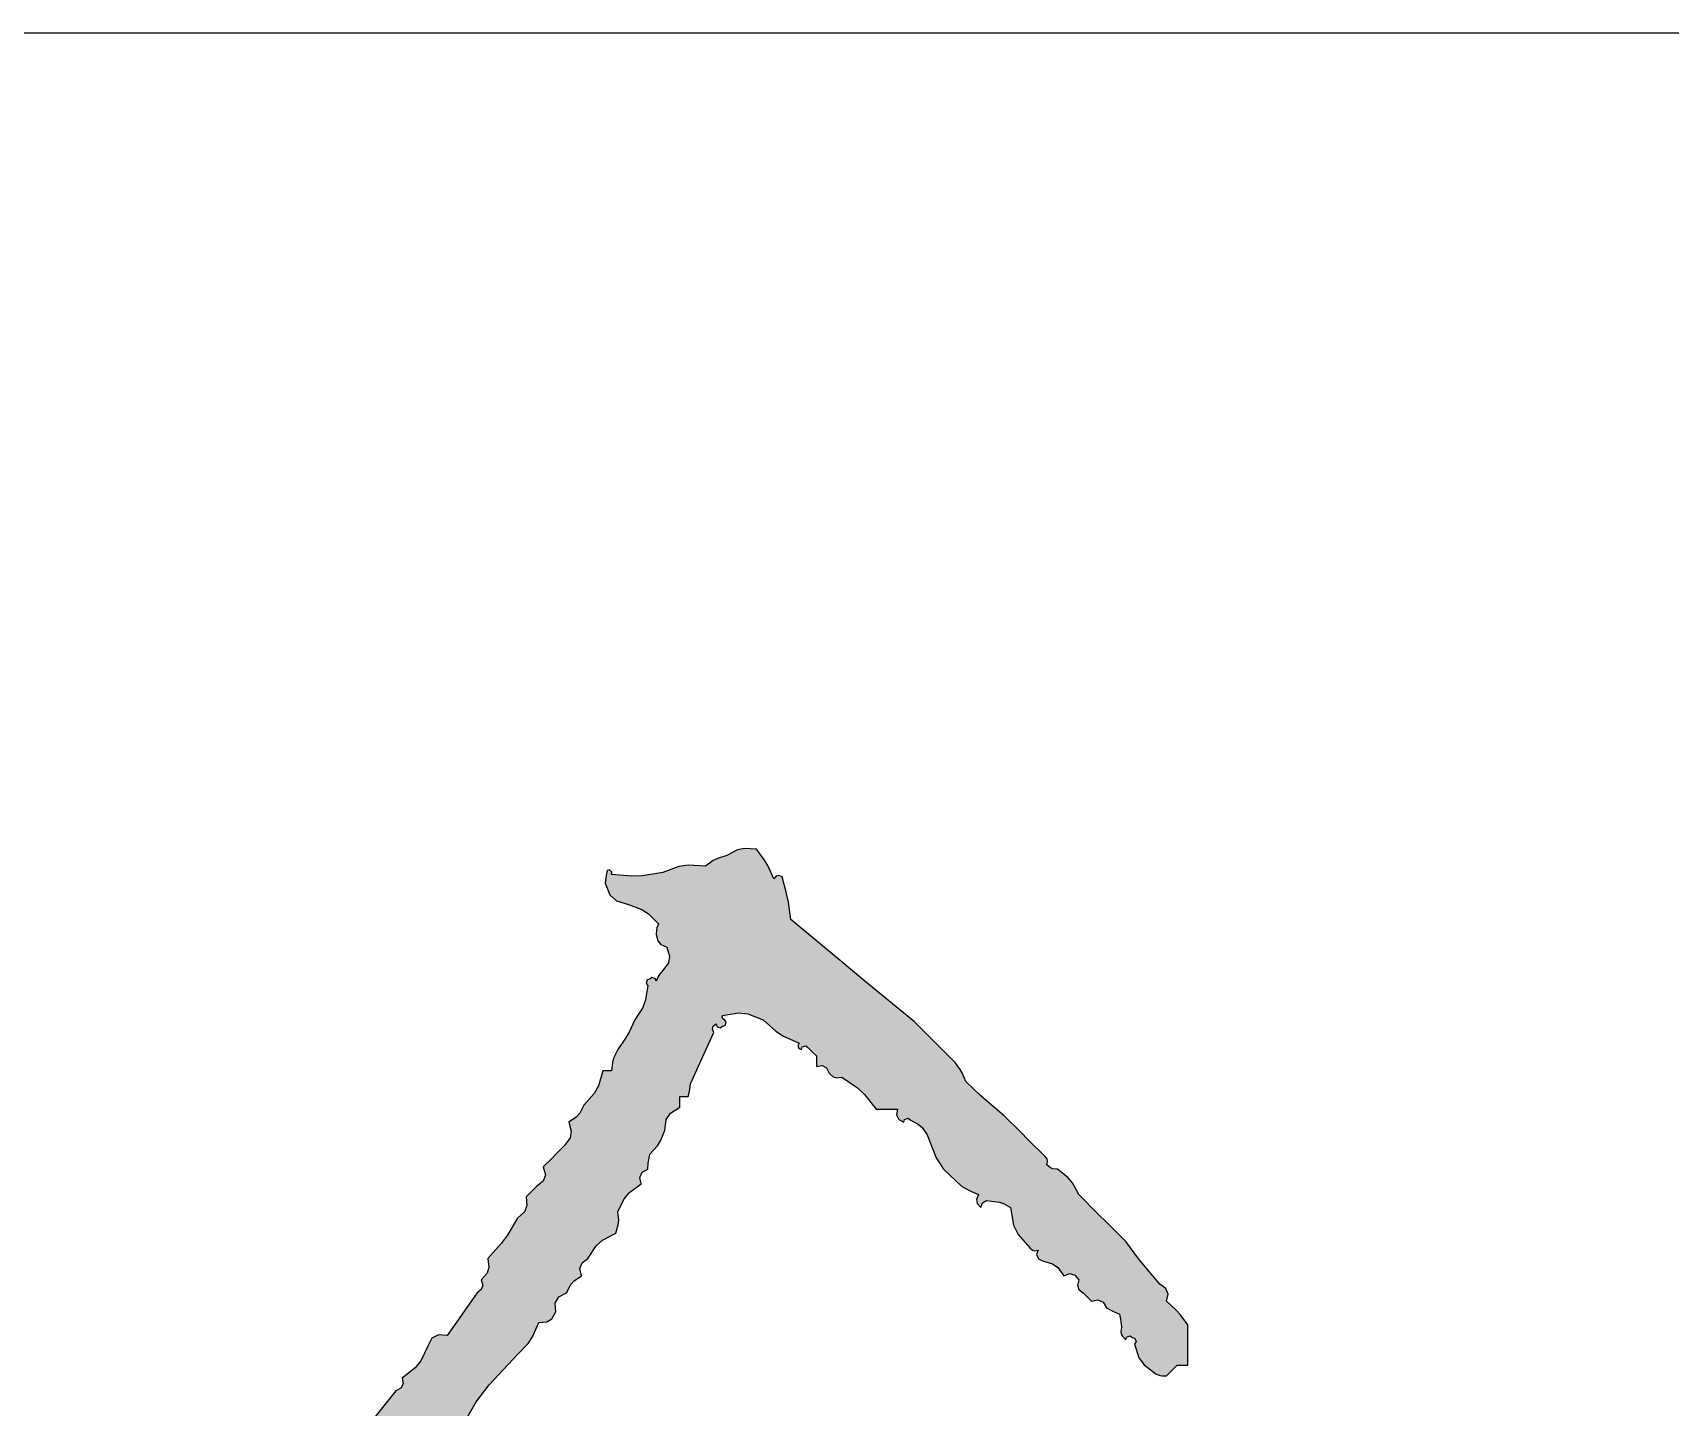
# Model space of a CAD drawing. Extents: x 43627 to 1359545, y -692302 to -50983.
# Drawn here: x 827402.5 to 827802.2, y -690637.2 to -690301.5 of the extents above; entities that cross this region are included whole.
import ezdxf
from ezdxf.enums import TextEntityAlignment as Align

# ---------------------------------------------------------------- set-up
doc = ezdxf.new("R2010")
doc.units = 0
doc.header["$LTSCALE"] = 1000
doc.header["$MEASUREMENT"] = 0
for name, color, linetype in [('_签字', 2, 'Continuous'), ('图签目录', 255, 'Continuous'), ('标准图签', 7, 'Continuous')]:
    doc.layers.add(name, color=color, linetype=linetype)
doc.styles.get("Standard").update_dxf_attribs({"font": 'gbenor.shx', "bigfont": 'gbcbig.shx'})
doc.styles.add('宋体', font='宋体.ttf', dxfattribs={"width": 0.8})

# ---------------------------------------------------------------- blocks, each defined once
blk = doc.blocks.new('A2图框参照（不打印）$0$A$C2DCB53A9')
blk.add_hatch(color=256).paths.add_polyline_path([(12.5652, 8.2019), (12.5575, 8.258), (12.5519, 8.286), (12.5374, 8.3408), (12.5266, 8.3447), (12.5172, 8.3424), (12.5096, 8.3338), (12.4915, 8.3749), (12.4802, 8.3947), (12.454, 8.4311), (12.4143, 8.4329), (12.3923, 8.4282), (12.3568, 8.4102), (12.3272, 8.4006), (12.3127, 8.3934), (12.2873, 8.3755), (12.2312, 8.3789), (12.201, 8.3743), (12.1484, 8.3547), (12.0825, 8.3438), (12.0482, 8.3424), (11.9817, 8.3477), (11.983, 8.3555), (11.9755, 8.3629), (11.9678, 8.3616), (11.9643, 8.3451), (11.9629, 8.3367), (11.9609, 8.32), (11.9768, 8.2819), (11.9978, 8.2628), (12.0373, 8.2505), (12.0805, 8.2342), (12.1017, 8.2206), (12.1345, 8.188), (12.1295, 8.1747), (12.128, 8.1674), (12.1276, 8.1532), (12.1327, 8.1322), (12.1425, 8.1204), (12.1623, 8.1116), (12.1707, 8.0817), (12.1668, 8.0602), (12.1484, 8.0352), (12.1377, 8.023), (12.1333, 8.0156), (12.1276, 8.0004), (12.1254, 8.0089), (12.1136, 8.0129), (12.1067, 8.0074), (12.0982, 8.0052), (12.0943, 7.9934), (12.0998, 7.9865), (12.0927, 7.9396), (12.0836, 7.9155), (12.0581, 7.8754), (12.0389, 7.8349), (12.0276, 7.8153), (12.0025, 7.7782), (11.9897, 7.7521), (11.9853, 7.7375), (11.9817, 7.7087), (11.9706, 7.7087), (11.965, 7.7087), (11.9539, 7.7087), (11.9394, 7.6598), (11.9257, 7.6353), (11.8914, 7.5976), (11.8782, 7.5711), (11.8672, 7.5585), (11.8428, 7.542), (11.8509, 7.512), (11.847, 7.4908), (11.8289, 7.4656), (11.8011, 7.4378), (11.7872, 7.4239), (11.7594, 7.3961), (11.7667, 7.3708), (11.7596, 7.3495), (11.7386, 7.3336), (11.7247, 7.3197), (11.7177, 7.3128), (11.7038, 7.2989), (11.7059, 7.269), (11.6982, 7.2496), (11.6761, 7.2294), (11.6421, 7.1733), (11.6223, 7.1465), (11.5788, 7.0975), (11.5828, 7.0687), (11.5771, 7.0498), (11.558, 7.028), (11.5628, 7.0111), (11.5581, 6.9969), (11.5441, 6.9863), (11.5052, 6.9307), (11.4857, 6.903), (11.4468, 6.8474), (11.4183, 6.8497), (11.3974, 6.8381), (11.3843, 6.8127), (11.3612, 6.7646), (11.3428, 6.7416), (11.301, 6.7085), (11.3042, 6.6901), (11.2967, 6.6753), (11.2801, 6.6668), (11.1933, 6.559), (11.1502, 6.5049), (11.0648, 6.3959), (11.0639, 6.381), (11.0605, 6.3726), (11.0509, 6.3612), (11.0398, 6.3612), (11.0343, 6.3612), (11.0231, 6.3612), (11.0134, 6.341), (11.0118, 6.3276), (11.0162, 6.3056), (11.0031, 6.2787), (10.9974, 6.2647), (10.9884, 6.2361), (10.9748, 6.1805), (10.9679, 6.1527), (10.9537, 6.0972), (10.9307, 6.103), (10.9116, 6.0959), (10.8981, 6.0764), (10.8703, 6.0486), (10.8564, 6.0347), (10.8286, 6.0069), (10.8359, 5.9816), (10.8288, 5.9603), (10.8078, 5.9444), (10.7977, 5.9252), (10.7901, 5.9162), (10.7731, 5.9027), (10.7793, 5.8779), (10.7754, 5.8601), (10.7592, 5.8402), (10.7419, 5.8116), (10.73, 5.7983), (10.7036, 5.7777), (10.7036, 5.7666), (10.7036, 5.761), (10.7036, 5.7499), (10.6925, 5.7499), (10.687, 5.7499), (10.6758, 5.7499), (10.6762, 5.7068), (10.6698, 5.683), (10.6481, 5.6457), (10.6406, 5.6296), (10.6344, 5.6219), (10.6203, 5.611), (10.6266, 5.5772), (10.6209, 5.5545), (10.5994, 5.5276), (10.5876, 5.5094), (10.5805, 5.5009), (10.5647, 5.486), (10.571, 5.4522), (10.5654, 5.4294), (10.5439, 5.4026), (10.5392, 5.3719), (10.5309, 5.3553), (10.5091, 5.3332), (10.5117, 5.2884), (10.5087, 5.2647), (10.4952, 5.222), (10.4841, 5.2165), (10.4786, 5.2137), (10.4675, 5.2081), (10.4525, 5.1385), (10.4395, 5.1037), (10.4049, 5.0414), (10.4027, 5.0064), (10.3964, 4.9875), (10.3772, 4.9581), (10.3688, 4.9497), (10.3647, 4.9456), (10.3563, 4.9372), (10.3579, 4.8955), (10.3565, 4.8742), (10.3494, 4.833), (10.3438, 4.8108), (10.341, 4.7997), (10.3355, 4.7775), (10.3452, 4.7637), (10.3422, 4.7457), (10.3285, 4.7358), (10.3062, 4.7373), (10.295, 4.7387), (10.273, 4.7427), (10.2452, 4.715), (10.2313, 4.7011), (10.2035, 4.6733), (10.2016, 4.6417), (10.2067, 4.6232), (10.2243, 4.5969), (10.2456, 4.5826), (10.2556, 4.5741), (10.273, 4.5552), (10.3341, 4.5552), (10.3647, 4.5552), (10.4258, 4.5552), (10.4543, 4.5765), (10.4668, 4.5922), (10.4813, 4.6247), (10.491, 4.6309), (10.4938, 4.6424), (10.4883, 4.6524), (10.493, 4.7085), (10.5041, 4.7387), (10.5369, 4.7844), (10.5708, 4.8409), (10.5862, 4.8703), (10.6133, 4.9303), (10.6167, 4.9706), (10.6226, 4.9915), (10.6411, 5.0275), (10.6689, 5.0664), (10.6828, 5.0859), (10.7106, 5.1248), (10.6977, 5.1188), (10.6854, 5.1213), (10.6758, 5.1317), (10.7022, 5.1494), (10.7138, 5.1644), (10.7245, 5.1942), (10.7435, 5.2926), (10.7609, 5.3419), (10.8078, 5.4304), (10.8488, 5.4536), (10.8679, 5.4727), (10.8912, 5.5138), (10.9329, 5.6059), (10.9511, 5.6534), (10.9815, 5.7499), (10.9998, 5.7467), (11.0147, 5.7542), (11.0231, 5.7708), (11.0146, 5.7729), (11.0107, 5.7848), (11.0162, 5.7916), (11.0354, 5.8286), (11.0486, 5.8461), (11.0787, 5.875), (11.0778, 5.9039), (11.0828, 5.9207), (11.0995, 5.9444), (11.1117, 5.947), (11.1187, 5.9609), (11.1134, 5.9722), (11.1125, 5.9978), (11.1369, 6.0187), (11.1621, 6.0139), (11.1588, 6.0503), (11.1619, 6.0704), (11.176, 6.1042), (11.1987, 6.1294), (11.214, 6.1401), (11.2454, 6.1528), (11.2478, 6.1789), (11.2577, 6.1948), (11.2801, 6.2084), (11.2885, 6.2084), (11.2926, 6.2084), (11.301, 6.2084), (11.3192, 6.2847), (11.3353, 6.3228), (11.3774, 6.389), (11.3951, 6.4083), (11.4025, 6.4202), (11.4121, 6.4445), (11.4382, 6.4469), (11.4541, 6.4568), (11.4677, 6.4793), (11.4727, 6.4925), (11.4742, 6.4998), (11.4746, 6.514), (11.5418, 6.6311), (11.5832, 6.6868), (11.6761, 6.7849), (11.7103, 6.8214), (11.725, 6.8434), (11.7455, 6.8891), (11.7716, 6.8914), (11.7875, 6.9014), (11.8011, 6.9238), (11.7988, 6.9523), (11.8104, 6.9732), (11.8358, 6.9863), (11.849, 7.0128), (11.86, 7.0253), (11.8844, 7.0419), (11.8786, 7.0649), (11.8858, 7.0839), (11.9053, 7.0975), (11.9318, 7.1388), (11.9522, 7.1577), (11.9956, 7.1808), (12.0037, 7.2075), (12.0052, 7.2225), (12.0025, 7.2503), (12.0235, 7.2927), (12.0406, 7.3128), (12.0789, 7.3406), (12.0741, 7.3612), (12.0815, 7.3785), (12.0998, 7.3892), (12.1014, 7.4088), (12.1028, 7.4186), (12.1067, 7.4378), (12.1314, 7.4644), (12.1417, 7.4806), (12.1553, 7.5142), (12.1598, 7.5502), (12.1733, 7.5713), (12.204, 7.5906), (12.204, 7.6045), (12.204, 7.6115), (12.204, 7.6253), (12.2151, 7.6253), (12.2206, 7.6253), (12.2317, 7.6253), (12.2353, 7.6419), (12.2367, 7.6502), (12.2387, 7.667), (12.2693, 7.7337), (12.2846, 7.767), (12.3151, 7.8337), (12.3107, 7.8443), (12.3132, 7.8542), (12.322, 7.8615), (12.3242, 7.853), (12.336, 7.8491), (12.3429, 7.8546), (12.3514, 7.8567), (12.3553, 7.8686), (12.3498, 7.8754), (12.3444, 7.8784), (12.342, 7.8831), (12.3429, 7.8893), (12.3952, 7.8982), (12.4255, 7.895), (12.4749, 7.8754), (12.517, 7.8381), (12.5417, 7.8222), (12.5929, 7.799), (12.5881, 7.7916), (12.5916, 7.7812), (12.5999, 7.7782), (12.6021, 7.7867), (12.6139, 7.7906), (12.6207, 7.7851), (12.6318, 7.774), (12.6374, 7.7684), (12.6485, 7.7573), (12.6485, 7.7434), (12.6485, 7.7365), (12.6485, 7.7226), (12.6669, 7.7258), (12.6817, 7.7184), (12.6902, 7.7018), (12.7028, 7.6895), (12.7144, 7.6856), (12.7319, 7.6879), (12.782, 7.6532), (12.8052, 7.6315), (12.843, 7.5837), (12.8708, 7.5837), (12.8847, 7.5837), (12.9125, 7.5837), (12.9093, 7.5653), (12.9167, 7.5505), (12.9333, 7.542), (12.9355, 7.5505), (12.9473, 7.5545), (12.9541, 7.5489), (12.9803, 7.5353), (12.9927, 7.5245), (13.0097, 7.5003), (13.0383, 7.4255), (13.0627, 7.3888), (13.1208, 7.3336), (13.1426, 7.3216), (13.1537, 7.316), (13.1764, 7.3058), (13.1695, 7.2904), (13.1718, 7.2765), (13.1834, 7.2642), (13.1896, 7.2791), (13.202, 7.2865), (13.2181, 7.285), (13.2442, 7.2817), (13.2577, 7.2772), (13.2806, 7.2642), (13.2906, 7.2066), (13.3049, 7.1764), (13.3431, 7.1322), (13.3517, 7.1246), (13.3597, 7.1226), (13.3709, 7.1252), (13.3654, 7.1113), (13.3712, 7.0968), (13.3848, 7.0905), (13.4173, 7.0808), (13.434, 7.0691), (13.4542, 7.0419), (13.4733, 7.0486), (13.4902, 7.0438), (13.5029, 7.028), (13.498, 7.0111), (13.5028, 6.9969), (13.5168, 6.9863), (13.5279, 6.9752), (13.5334, 6.9696), (13.5445, 6.9585), (13.5651, 6.9634), (13.5825, 6.9559), (13.5932, 6.9377), (13.6093, 6.9284), (13.6177, 6.9242), (13.6348, 6.9169), (13.6384, 6.9003), (13.6398, 6.892), (13.6418, 6.8752), (13.6396, 6.8577), (13.6435, 6.8461), (13.6557, 6.8335), (13.6578, 6.842), (13.6697, 6.846), (13.6765, 6.8404), (13.685, 6.8383), (13.689, 6.8265), (13.6835, 6.8196), (13.6985, 6.7742), (13.7149, 6.7513), (13.7529, 6.7224), (13.7662, 6.7173), (13.7735, 6.7159), (13.7877, 6.7154), (13.8015, 6.7293), (13.8085, 6.7363), (13.8224, 6.7501), (13.8363, 6.7501), (13.8432, 6.7501), (13.8571, 6.7501), (13.8571, 6.8029), (13.8571, 6.8293), (13.8571, 6.8821), (13.8326, 6.9154), (13.8184, 6.931), (13.7877, 6.9585), (13.7935, 6.9816), (13.7863, 7.0006), (13.7668, 7.0141), (13.7206, 7.0682), (13.6983, 7.096), (13.6557, 7.153), (13.5946, 7.2141), (13.564, 7.2447), (13.5029, 7.3058), (13.4821, 7.3439), (13.4671, 7.3619), (13.4334, 7.3892), (13.4185, 7.3901), (13.4102, 7.3935), (13.3987, 7.4031), (13.4013, 7.4142), (13.3993, 7.4223), (13.3917, 7.4309), (13.3389, 7.4836), (13.3125, 7.51), (13.2598, 7.5628), (13.2084, 7.6057), (13.1833, 7.6279), (13.1347, 7.674), (13.1239, 7.7004), (13.1167, 7.7133), (13.1, 7.7365), (13.0472, 7.7893), (13.0208, 7.8157), (12.968, 7.8685), (12.8064, 8.0013), (12.7258, 8.0679)])
for p, q in [((12.3923, 8.4282), (12.3568, 8.4102)), ((12.4143, 8.4329), (12.3923, 8.4282)), ((12.454, 8.4311), (12.4143, 8.4329)), ((12.4802, 8.3947), (12.454, 8.4311)), ((12.201, 8.3743), (12.1484, 8.3547)), ((12.2312, 8.3789), (12.201, 8.3743)), ((12.2873, 8.3755), (12.2312, 8.3789)), ((12.3127, 8.3934), (12.2873, 8.3755)), ((12.3272, 8.4006), (12.3127, 8.3934)), ((12.3568, 8.4102), (12.3272, 8.4006)), ((12.4915, 8.3749), (12.4802, 8.3947)), ((12.5096, 8.3338), (12.4915, 8.3749)), ((11.9629, 8.3367), (11.9609, 8.32)), ((11.9609, 8.32), (11.9768, 8.2819)), ((11.9643, 8.3451), (11.9629, 8.3367)), ((11.9678, 8.3616), (11.9643, 8.3451)), ((11.9755, 8.3629), (11.9678, 8.3616)), ((11.983, 8.3555), (11.9755, 8.3629)), ((11.9817, 8.3477), (11.983, 8.3555)), ((12.0482, 8.3424), (11.9817, 8.3477)), ((12.0825, 8.3438), (12.0482, 8.3424)), ((12.1484, 8.3547), (12.0825, 8.3438)), ((12.5172, 8.3424), (12.5096, 8.3338)), ((12.5266, 8.3447), (12.5172, 8.3424)), ((12.5374, 8.3408), (12.5266, 8.3447)), ((12.5519, 8.286), (12.5374, 8.3408)), ((11.9768, 8.2819), (11.9978, 8.2628)), ((11.9978, 8.2628), (12.0373, 8.2505)), ((12.5575, 8.258), (12.5519, 8.286)), ((12.0373, 8.2505), (12.0805, 8.2342)), ((12.0805, 8.2342), (12.1017, 8.2206)), ((12.1017, 8.2206), (12.1345, 8.188)), ((12.5652, 8.2019), (12.5575, 8.258)), ((12.128, 8.1674), (12.1276, 8.1532)), ((12.1295, 8.1747), (12.128, 8.1674)), ((12.1345, 8.188), (12.1295, 8.1747)), ((12.7258, 8.0679), (12.5652, 8.2019)), ((12.1276, 8.1532), (12.1327, 8.1322)), ((12.1327, 8.1322), (12.1425, 8.1204)), ((12.1425, 8.1204), (12.1623, 8.1116)), ((12.1623, 8.1116), (12.1707, 8.0817)), ((12.1668, 8.0602), (12.1484, 8.0352)), ((12.1707, 8.0817), (12.1668, 8.0602)), ((12.8064, 8.0013), (12.7258, 8.0679)), ((12.0982, 8.0052), (12.0943, 7.9934)), ((12.1067, 8.0074), (12.0982, 8.0052)), ((12.1136, 8.0129), (12.1067, 8.0074)), ((12.1254, 8.0089), (12.1136, 8.0129)), ((12.1276, 8.0004), (12.1254, 8.0089)), ((12.1333, 8.0156), (12.1276, 8.0004)), ((12.1377, 8.023), (12.1333, 8.0156)), ((12.1484, 8.0352), (12.1377, 8.023)), ((12.968, 7.8685), (12.8064, 8.0013)), ((12.0998, 7.9865), (12.0927, 7.9396)), ((12.0943, 7.9934), (12.0998, 7.9865)), ((12.0836, 7.9155), (12.0581, 7.8754)), ((12.0927, 7.9396), (12.0836, 7.9155)), ((12.342, 7.8831), (12.3429, 7.8893)), ((12.3429, 7.8893), (12.3952, 7.8982)), ((12.3952, 7.8982), (12.4255, 7.895)), ((12.4255, 7.895), (12.4749, 7.8754)), ((12.0389, 7.8349), (12.0276, 7.8153)), ((12.0581, 7.8754), (12.0389, 7.8349)), ((12.3107, 7.8443), (12.3132, 7.8542)), ((12.3151, 7.8337), (12.3107, 7.8443)), ((12.3132, 7.8542), (12.322, 7.8615)), ((12.322, 7.8615), (12.3242, 7.853)), ((12.3242, 7.853), (12.336, 7.8491)), ((12.336, 7.8491), (12.3429, 7.8546)), ((12.3444, 7.8784), (12.342, 7.8831)), ((12.3429, 7.8546), (12.3514, 7.8567)), ((12.3498, 7.8754), (12.3444, 7.8784)), ((12.3553, 7.8686), (12.3498, 7.8754)), ((12.3514, 7.8567), (12.3553, 7.8686)), ((12.4749, 7.8754), (12.517, 7.8381)), ((12.517, 7.8381), (12.5417, 7.8222)), ((13.0208, 7.8157), (12.968, 7.8685)), ((12.0276, 7.8153), (12.0025, 7.7782)), ((12.2846, 7.767), (12.3151, 7.8337)), ((12.5417, 7.8222), (12.5929, 7.799)), ((12.5929, 7.799), (12.5881, 7.7916)), ((12.5881, 7.7916), (12.5916, 7.7812)), ((12.5916, 7.7812), (12.5999, 7.7782)), ((12.5999, 7.7782), (12.6021, 7.7867)), ((12.6021, 7.7867), (12.6139, 7.7906)), ((12.6139, 7.7906), (12.6207, 7.7851)), ((12.6207, 7.7851), (12.6318, 7.774)), ((13.0472, 7.7893), (13.0208, 7.8157)), ((13.1, 7.7365), (13.0472, 7.7893)), ((11.9853, 7.7375), (11.9817, 7.7087)), ((11.9897, 7.7521), (11.9853, 7.7375)), ((12.0025, 7.7782), (11.9897, 7.7521)), ((12.2387, 7.667), (12.2693, 7.7337)), ((12.2693, 7.7337), (12.2846, 7.767)), ((12.6318, 7.774), (12.6374, 7.7684)), ((12.6374, 7.7684), (12.6485, 7.7573)), ((12.6485, 7.7573), (12.6485, 7.7434)), ((12.6485, 7.7434), (12.6485, 7.7365)), ((12.6485, 7.7365), (12.6485, 7.7226)), ((13.1167, 7.7133), (13.1, 7.7365)), ((11.9539, 7.7087), (11.9394, 7.6598)), ((11.965, 7.7087), (11.9539, 7.7087)), ((11.9706, 7.7087), (11.965, 7.7087)), ((11.9817, 7.7087), (11.9706, 7.7087)), ((12.6485, 7.7226), (12.6669, 7.7258)), ((12.6669, 7.7258), (12.6817, 7.7184)), ((12.6817, 7.7184), (12.6902, 7.7018)), ((12.6902, 7.7018), (12.7028, 7.6895)), ((12.7028, 7.6895), (12.7144, 7.6856)), ((12.7144, 7.6856), (12.7319, 7.6879)), ((12.7319, 7.6879), (12.782, 7.6532)), ((13.1239, 7.7004), (13.1167, 7.7133)), ((13.1347, 7.674), (13.1239, 7.7004)), ((11.9257, 7.6353), (11.8914, 7.5976)), ((11.9394, 7.6598), (11.9257, 7.6353)), ((12.204, 7.6115), (12.204, 7.6253)), ((12.204, 7.6253), (12.2151, 7.6253)), ((12.2151, 7.6253), (12.2206, 7.6253)), ((12.2206, 7.6253), (12.2317, 7.6253)), ((12.2317, 7.6253), (12.2353, 7.6419)), ((12.2353, 7.6419), (12.2367, 7.6502)), ((12.2367, 7.6502), (12.2387, 7.667)), ((12.782, 7.6532), (12.8052, 7.6315)), ((12.8052, 7.6315), (12.843, 7.5837)), ((13.1833, 7.6279), (13.1347, 7.674)), ((13.2084, 7.6057), (13.1833, 7.6279)), ((11.8782, 7.5711), (11.8672, 7.5585)), ((11.8914, 7.5976), (11.8782, 7.5711)), ((12.1598, 7.5502), (12.1733, 7.5713)), ((12.1733, 7.5713), (12.204, 7.5906)), ((12.204, 7.6045), (12.204, 7.6115)), ((12.204, 7.5906), (12.204, 7.6045)), ((12.843, 7.5837), (12.8708, 7.5837)), ((12.8708, 7.5837), (12.8847, 7.5837)), ((12.8847, 7.5837), (12.9125, 7.5837)), ((12.9125, 7.5837), (12.9093, 7.5653)), ((13.2598, 7.5628), (13.2084, 7.6057)), ((11.8672, 7.5585), (11.8428, 7.542)), ((11.8428, 7.542), (11.8509, 7.512)), ((12.1553, 7.5142), (12.1598, 7.5502)), ((12.9093, 7.5653), (12.9167, 7.5505)), ((12.9167, 7.5505), (12.9333, 7.542)), ((12.9333, 7.542), (12.9355, 7.5505)), ((12.9355, 7.5505), (12.9473, 7.5545)), ((12.9473, 7.5545), (12.9541, 7.5489)), ((12.9541, 7.5489), (12.9803, 7.5353)), ((12.9803, 7.5353), (12.9927, 7.5245)), ((12.9927, 7.5245), (13.0097, 7.5003)), ((13.3125, 7.51), (13.2598, 7.5628)), ((11.8289, 7.4656), (11.8011, 7.4378)), ((11.847, 7.4908), (11.8289, 7.4656)), ((11.8509, 7.512), (11.847, 7.4908)), ((12.1067, 7.4378), (12.1314, 7.4644)), ((12.1314, 7.4644), (12.1417, 7.4806)), ((12.1417, 7.4806), (12.1553, 7.5142)), ((13.0097, 7.5003), (13.0383, 7.4255)), ((13.3389, 7.4836), (13.3125, 7.51)), ((13.3917, 7.4309), (13.3389, 7.4836)), ((11.7872, 7.4239), (11.7594, 7.3961)), ((11.8011, 7.4378), (11.7872, 7.4239)), ((12.0998, 7.3892), (12.1014, 7.4088)), ((12.1014, 7.4088), (12.1028, 7.4186)), ((12.1028, 7.4186), (12.1067, 7.4378)), ((13.0383, 7.4255), (13.0627, 7.3888)), ((13.3993, 7.4223), (13.3917, 7.4309)), ((13.3987, 7.4031), (13.4013, 7.4142)), ((13.4013, 7.4142), (13.3993, 7.4223)), ((11.7594, 7.3961), (11.7667, 7.3708)), ((11.7667, 7.3708), (11.7596, 7.3495)), ((12.0741, 7.3612), (12.0815, 7.3785)), ((12.0789, 7.3406), (12.0741, 7.3612)), ((12.0815, 7.3785), (12.0998, 7.3892)), ((13.0627, 7.3888), (13.1208, 7.3336)), ((13.4102, 7.3935), (13.3987, 7.4031)), ((13.4185, 7.3901), (13.4102, 7.3935)), ((13.4334, 7.3892), (13.4185, 7.3901)), ((13.4671, 7.3619), (13.4334, 7.3892)), ((13.4821, 7.3439), (13.4671, 7.3619)), ((11.7177, 7.3128), (11.7038, 7.2989)), ((11.7247, 7.3197), (11.7177, 7.3128)), ((11.7386, 7.3336), (11.7247, 7.3197)), ((11.7596, 7.3495), (11.7386, 7.3336)), ((12.0235, 7.2927), (12.0406, 7.3128)), ((12.0406, 7.3128), (12.0789, 7.3406)), ((13.1208, 7.3336), (13.1426, 7.3216)), ((13.1426, 7.3216), (13.1537, 7.316)), ((13.1537, 7.316), (13.1764, 7.3058)), ((13.1764, 7.3058), (13.1695, 7.2904)), ((13.5029, 7.3058), (13.4821, 7.3439)), ((13.564, 7.2447), (13.5029, 7.3058)), ((11.6982, 7.2496), (11.6761, 7.2294)), ((11.7059, 7.269), (11.6982, 7.2496)), ((11.7038, 7.2989), (11.7059, 7.269)), ((12.0025, 7.2503), (12.0235, 7.2927)), ((12.0052, 7.2225), (12.0025, 7.2503)), ((13.1695, 7.2904), (13.1718, 7.2765)), ((13.1718, 7.2765), (13.1834, 7.2642)), ((13.1834, 7.2642), (13.1896, 7.2791)), ((13.1896, 7.2791), (13.202, 7.2865)), ((13.202, 7.2865), (13.2181, 7.285)), ((13.2181, 7.285), (13.2442, 7.2817)), ((13.2442, 7.2817), (13.2577, 7.2772)), ((13.2577, 7.2772), (13.2806, 7.2642)), ((13.2806, 7.2642), (13.2906, 7.2066)), ((11.6761, 7.2294), (11.6421, 7.1733)), ((11.9956, 7.1808), (12.0037, 7.2075)), ((12.0037, 7.2075), (12.0052, 7.2225)), ((13.2906, 7.2066), (13.3049, 7.1764)), ((13.5946, 7.2141), (13.564, 7.2447)), ((13.6557, 7.153), (13.5946, 7.2141)), ((11.6223, 7.1465), (11.5788, 7.0975)), ((11.6421, 7.1733), (11.6223, 7.1465)), ((11.9318, 7.1388), (11.9522, 7.1577)), ((11.9522, 7.1577), (11.9956, 7.1808)), ((13.3049, 7.1764), (13.3431, 7.1322)), ((13.6983, 7.096), (13.6557, 7.153)), ((11.5788, 7.0975), (11.5828, 7.0687)), ((11.8858, 7.0839), (11.9053, 7.0975)), ((11.9053, 7.0975), (11.9318, 7.1388)), ((13.3431, 7.1322), (13.3517, 7.1246)), ((13.3517, 7.1246), (13.3597, 7.1226)), ((13.3597, 7.1226), (13.3709, 7.1252)), ((13.3709, 7.1252), (13.3654, 7.1113)), ((13.3654, 7.1113), (13.3712, 7.0968)), ((13.3712, 7.0968), (13.3848, 7.0905)), ((13.3848, 7.0905), (13.4173, 7.0808)), ((13.7206, 7.0682), (13.6983, 7.096)), ((11.5771, 7.0498), (11.558, 7.028)), ((11.5828, 7.0687), (11.5771, 7.0498)), ((11.86, 7.0253), (11.8844, 7.0419)), ((11.8786, 7.0649), (11.8858, 7.0839)), ((11.8844, 7.0419), (11.8786, 7.0649)), ((13.4173, 7.0808), (13.434, 7.0691)), ((13.434, 7.0691), (13.4542, 7.0419)), ((13.4542, 7.0419), (13.4733, 7.0486)), ((13.4733, 7.0486), (13.4902, 7.0438)), ((13.4902, 7.0438), (13.5029, 7.028)), ((13.7668, 7.0141), (13.7206, 7.0682)), ((11.5441, 6.9863), (11.5052, 6.9307)), ((11.5581, 6.9969), (11.5441, 6.9863)), ((11.558, 7.028), (11.5628, 7.0111)), ((11.5628, 7.0111), (11.5581, 6.9969)), ((11.8104, 6.9732), (11.8358, 6.9863)), ((11.8358, 6.9863), (11.849, 7.0128)), ((11.849, 7.0128), (11.86, 7.0253)), ((13.5029, 7.028), (13.498, 7.0111)), ((13.498, 7.0111), (13.5028, 6.9969)), ((13.5028, 6.9969), (13.5168, 6.9863)), ((13.5168, 6.9863), (13.5279, 6.9752)), ((13.7863, 7.0006), (13.7668, 7.0141)), ((13.7935, 6.9816), (13.7863, 7.0006)), ((13.7877, 6.9585), (13.7935, 6.9816)), ((11.5052, 6.9307), (11.4857, 6.903)), ((11.7988, 6.9523), (11.8104, 6.9732)), ((11.8011, 6.9238), (11.7988, 6.9523)), ((13.5279, 6.9752), (13.5334, 6.9696)), ((13.5334, 6.9696), (13.5445, 6.9585)), ((13.5445, 6.9585), (13.5651, 6.9634)), ((13.5651, 6.9634), (13.5825, 6.9559)), ((13.5825, 6.9559), (13.5932, 6.9377)), ((13.5932, 6.9377), (13.6093, 6.9284)), ((13.6093, 6.9284), (13.6177, 6.9242)), ((13.8184, 6.931), (13.7877, 6.9585)), ((13.8326, 6.9154), (13.8184, 6.931)), ((11.4857, 6.903), (11.4468, 6.8474)), ((11.725, 6.8434), (11.7455, 6.8891)), ((11.7455, 6.8891), (11.7716, 6.8914)), ((11.7716, 6.8914), (11.7875, 6.9014)), ((11.7875, 6.9014), (11.8011, 6.9238)), ((13.6177, 6.9242), (13.6348, 6.9169)), ((13.6348, 6.9169), (13.6384, 6.9003)), ((13.6384, 6.9003), (13.6398, 6.892)), ((13.6418, 6.8752), (13.6396, 6.8577)), ((13.6398, 6.892), (13.6418, 6.8752)), ((13.8571, 6.8821), (13.8326, 6.9154)), ((13.8571, 6.8293), (13.8571, 6.8821)), ((11.3974, 6.8381), (11.3843, 6.8127)), ((11.4183, 6.8497), (11.3974, 6.8381)), ((11.4468, 6.8474), (11.4183, 6.8497)), ((11.7103, 6.8214), (11.725, 6.8434)), ((13.6396, 6.8577), (13.6435, 6.8461)), ((13.6435, 6.8461), (13.6557, 6.8335)), ((13.6557, 6.8335), (13.6578, 6.842)), ((13.6578, 6.842), (13.6697, 6.846)), ((13.6697, 6.846), (13.6765, 6.8404)), ((13.6765, 6.8404), (13.685, 6.8383)), ((13.689, 6.8265), (13.6835, 6.8196)), ((13.685, 6.8383), (13.689, 6.8265)), ((13.8571, 6.8029), (13.8571, 6.8293)), ((11.3843, 6.8127), (11.3612, 6.7646)), ((11.5832, 6.6868), (11.6761, 6.7849)), ((11.6761, 6.7849), (11.7103, 6.8214)), ((13.6835, 6.8196), (13.6985, 6.7742)), ((13.6985, 6.7742), (13.7149, 6.7513)), ((13.8571, 6.7501), (13.8571, 6.8029)), ((11.3428, 6.7416), (11.301, 6.7085)), ((11.3612, 6.7646), (11.3428, 6.7416)), ((13.7149, 6.7513), (13.7529, 6.7224)), ((13.7529, 6.7224), (13.7662, 6.7173)), ((13.7662, 6.7173), (13.7735, 6.7159)), ((13.7735, 6.7159), (13.7877, 6.7154)), ((13.7877, 6.7154), (13.8015, 6.7293)), ((13.8015, 6.7293), (13.8085, 6.7363)), ((13.8085, 6.7363), (13.8224, 6.7501)), ((13.8224, 6.7501), (13.8363, 6.7501)), ((13.8363, 6.7501), (13.8432, 6.7501)), ((13.8432, 6.7501), (13.8571, 6.7501)), ((11.2801, 6.6668), (11.1933, 6.559)), ((11.2967, 6.6753), (11.2801, 6.6668)), ((11.3042, 6.6901), (11.2967, 6.6753)), ((11.301, 6.7085), (11.3042, 6.6901)), ((11.5418, 6.6311), (11.5832, 6.6868)), ((11.4746, 6.514), (11.5418, 6.6311))]:
    blk.add_line(p, q)
blk = doc.blocks.new('ztwj09')
blk.add_line((117575, 2000), (146175, 2000))
at = {"layer": '_签字', "xscale": 75, "yscale": 75, "zscale": 75}
blk.add_blockref('A2图框参照（不打印）$0$A$C2DCB53A9', (120027.14, 1168.34), dxfattribs=at)
at = {"layer": '图签目录', "style": '宋体', "width": 0.8}
for tag, p in [('图纸编号', (144883.3, 2512.99)), ('图纸时间', (136700.43, 1527.64)), ('设计号', (140575, 1500))]:
    blk.add_attdef(tag, text='', height=300, dxfattribs=at).set_placement(p, align=Align.MIDDLE)
at = {"layer": '图签目录', "lineweight": 30, "width": 0.8, "flags": 104}
for tag, p in [('图纸名称', (138575, 2500)), ('工程名称', (130575, 2492.02)), ('建设单位', (122575, 2466.35))]:
    blk.add_attdef(tag, text='', height=300, dxfattribs=at).set_placement(p, align=Align.MIDDLE_CENTER)
at = {"layer": '图签目录', "style": '宋体', "width": 0.8}
for tag, p in [('65', (142571.65, 1364.23)), ('3', (144871.77, 1346.92))]:
    blk.add_attdef(tag, text='', height=300, dxfattribs=at).set_placement(p, align=Align.CENTER)

msp = doc.modelspace()

# ---------------------------------------------------------------- block references
at = {"layer": '标准图签'}
msp.add_blockref('ztwj09', (706618, -692301.53), dxfattribs=at)

doc.saveas('drawing.dxf')
